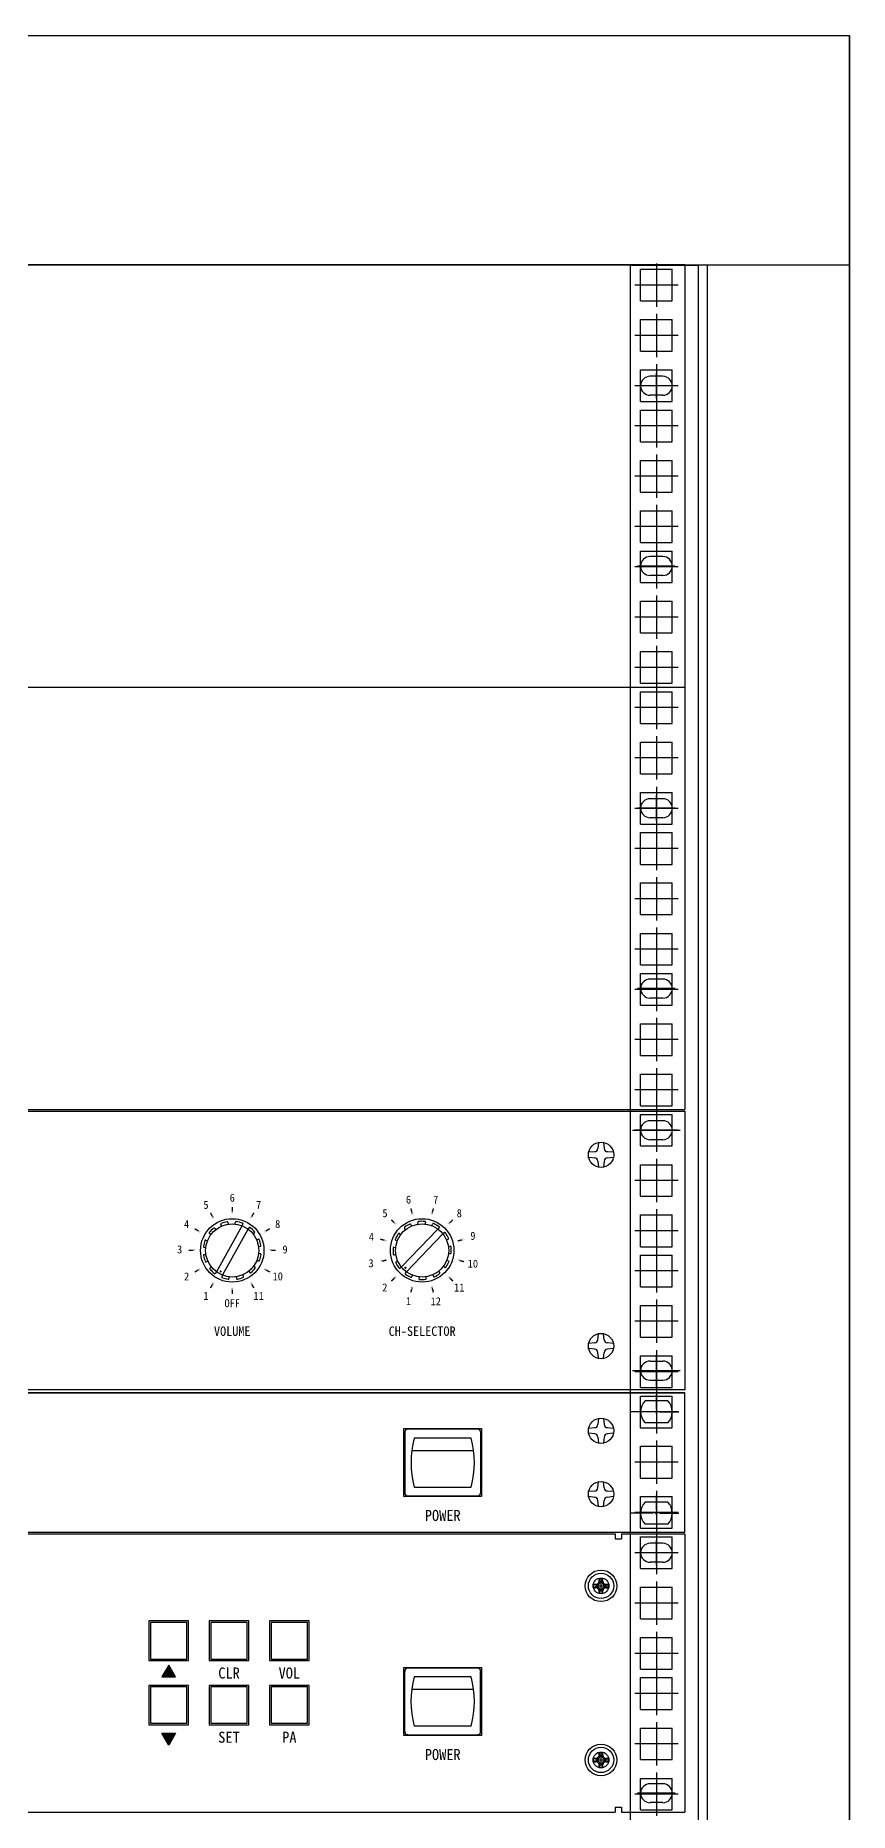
# Model space of a CAD drawing. Header units: millimetres. Extents: x 0 to 841, y 0 to 594.
# Drawn here: x 734.75 to 740.01, y 518.52 to 530 of the extents above; entities that cross this region are included whole.
import ezdxf
from ezdxf.enums import TextEntityAlignment as Align

# ---------------------------------------------------------------- set-up
doc = ezdxf.new("R2010")
doc.units = ezdxf.units.MM
doc.header["$LTSCALE"] = 10
doc.layers.add('LINE05', color=2, linetype='Continuous')
doc.layers.add('LINE06', color=9, linetype='Continuous')
doc.styles.get("Standard").update_dxf_attribs({"font": 'GulimChe.ttf'})

# ---------------------------------------------------------------- blocks, each defined once
blk = doc.blocks.new('sw-05')
at = {"color": 7}
for p, q in [((-12, 9.5), (-12, -9.5)), ((11, 10.5), (-11, 10.5)), ((9, 7.75), (-9, 7.75)), ((12, -9.5), (12, 9.5)), ((9.77, 3.75), (-9.77, 3.75)), ((-11, -10.5), (11, -10.5)), ((-9, -7.75), (9, -7.75))]:
    blk.add_line(p, q, dxfattribs=at)
for centre, radius, start, end in [((-11, 9.5), 1, 90, 180), ((20.53, 0), 30.53, 165.2952, 194.7048), ((-20.53, 0), 30.53, 345.2952, 14.7048), ((11, 9.5), 1, 0, 90), ((-11, -9.5), 1, 180, 270), ((11, -9.5), 1, 270, 0)]:
    blk.add_arc(centre, radius, start, end, dxfattribs=at)

msp = doc.modelspace()

# ---------------------------------------------------------------- hatches: boundary and pattern name
at = {"layer": 'LINE06'}
for points in [[(735.609, 519.468), (735.564, 519.392), (735.653, 519.392)], [(735.653, 519.027), (735.564, 519.027), (735.609, 518.95)]]:
    msp.add_hatch(color=256, dxfattribs=at).paths.add_polyline_path(points)

# ---------------------------------------------------------------- linework, layer by layer
at = {"layer": 'LINE05'}
for p, q in [((728.001, 529.999), (740.007, 529.999)), ((740.007, 529.999), (740.007, 486.022)), ((740.007, 529.999), (740.007, 486.022)), ((740.007, 486.022), (740.007, 529.999)), ((740.007, 528.516), (728.001, 528.516)), ((729.064, 528.519), (738.944, 528.519)), ((739.087, 528.516), (739.087, 487.556))]:
    msp.add_line(p, q, dxfattribs=at)
at = {"layer": 'LINE06'}
for p, q in [((738.593, 490.287), (738.593, 528.516)), ((738.593, 528.516), (739.031, 528.516)), ((738.657, 528.284), (738.657, 528.489)), ((738.657, 528.489), (738.862, 528.489)), ((738.76, 528.526), (738.76, 528.247)), ((738.862, 528.284), (738.862, 528.489)), ((738.944, 528.519), (738.944, 525.788)), ((739.031, 490.287), (739.031, 528.516)), ((738.9, 528.387), (738.62, 528.387)), ((738.657, 528.284), (738.862, 528.284)), ((738.657, 527.959), (738.657, 528.164)), ((738.657, 528.164), (738.862, 528.164)), ((738.76, 528.201), (738.76, 527.921)), ((738.862, 527.959), (738.862, 528.164)), ((738.9, 528.061), (738.62, 528.061)), ((738.657, 527.959), (738.862, 527.959)), ((738.657, 527.634), (738.657, 527.838)), ((738.657, 527.838), (738.862, 527.838)), ((738.801, 527.798), (738.719, 527.798)), ((738.76, 527.876), (738.76, 527.596)), ((738.76, 527.655), (738.76, 527.818)), ((738.862, 527.634), (738.862, 527.838)), ((738.9, 527.736), (738.62, 527.736)), ((738.882, 527.736), (738.637, 527.736)), ((738.657, 527.634), (738.862, 527.634)), ((738.657, 527.374), (738.657, 527.579)), ((738.657, 527.579), (738.862, 527.579)), ((738.801, 527.675), (738.719, 527.675)), ((738.76, 527.616), (738.76, 527.336)), ((738.862, 527.374), (738.862, 527.579)), ((738.9, 527.476), (738.62, 527.476)), ((738.657, 527.374), (738.862, 527.374)), ((738.657, 527.049), (738.657, 527.253)), ((738.657, 527.253), (738.862, 527.253)), ((738.76, 527.291), (738.76, 527.011)), ((738.862, 527.049), (738.862, 527.253)), ((738.9, 527.151), (738.62, 527.151)), ((738.657, 527.049), (738.862, 527.049)), ((738.657, 526.724), (738.657, 526.928)), ((738.657, 526.928), (738.862, 526.928)), ((738.76, 526.966), (738.76, 526.686)), ((738.862, 526.724), (738.862, 526.928)), ((738.9, 526.826), (738.62, 526.826)), ((738.657, 526.724), (738.862, 526.724)), ((738.657, 526.464), (738.657, 526.668)), ((738.657, 526.668), (738.862, 526.668)), ((738.76, 526.706), (738.76, 526.426)), ((738.76, 526.652), (738.76, 526.489)), ((738.862, 526.464), (738.862, 526.668)), ((738.9, 526.566), (738.62, 526.566)), ((738.882, 526.571), (738.637, 526.571)), ((738.801, 526.632), (738.719, 526.632)), ((738.657, 526.464), (738.862, 526.464)), ((738.801, 526.509), (738.719, 526.509)), ((738.657, 526.139), (738.657, 526.343)), ((738.657, 526.343), (738.862, 526.343)), ((738.76, 526.381), (738.76, 526.101)), ((738.862, 526.139), (738.862, 526.343)), ((738.9, 526.241), (738.62, 526.241)), ((738.657, 526.139), (738.862, 526.139)), ((738.657, 525.813), (738.657, 526.018)), ((738.657, 526.018), (738.862, 526.018)), ((738.76, 526.056), (738.76, 525.776)), ((738.862, 525.813), (738.862, 526.018)), ((738.9, 525.916), (738.62, 525.916)), ((729.064, 525.788), (738.944, 525.788)), ((729.064, 525.788), (738.944, 525.788)), ((738.657, 525.813), (738.862, 525.813)), ((738.657, 525.554), (738.657, 525.758)), ((738.657, 525.758), (738.862, 525.758)), ((738.76, 525.796), (738.76, 525.516)), ((738.862, 525.554), (738.862, 525.758)), ((738.944, 525.788), (738.944, 523.058)), ((738.9, 525.656), (738.62, 525.656)), ((738.657, 525.554), (738.862, 525.554)), ((738.657, 525.228), (738.657, 525.433)), ((738.657, 525.433), (738.862, 525.433)), ((738.76, 525.471), (738.76, 525.191)), ((738.862, 525.228), (738.862, 525.433)), ((738.9, 525.331), (738.62, 525.331)), ((738.657, 525.228), (738.862, 525.228)), ((738.657, 524.903), (738.657, 525.108)), ((738.657, 525.108), (738.862, 525.108)), ((738.801, 525.067), (738.719, 525.067)), ((738.76, 525.145), (738.76, 524.865)), ((738.76, 524.924), (738.76, 525.088)), ((738.862, 524.903), (738.862, 525.108)), ((738.9, 525.005), (738.62, 525.005)), ((738.882, 525.006), (738.637, 525.006)), ((738.801, 524.944), (738.719, 524.944)), ((738.657, 524.903), (738.862, 524.903)), ((738.657, 524.643), (738.657, 524.848)), ((738.657, 524.848), (738.862, 524.848)), ((738.76, 524.886), (738.76, 524.606)), ((738.862, 524.643), (738.862, 524.848)), ((738.9, 524.746), (738.62, 524.746)), ((738.657, 524.643), (738.862, 524.643)), ((738.657, 524.318), (738.657, 524.523)), ((738.657, 524.523), (738.862, 524.523)), ((738.76, 524.56), (738.76, 524.28)), ((738.862, 524.318), (738.862, 524.523)), ((738.9, 524.42), (738.62, 524.42)), ((738.657, 524.318), (738.862, 524.318)), ((738.76, 524.235), (738.76, 523.955)), ((738.657, 523.993), (738.657, 524.197)), ((738.657, 524.197), (738.862, 524.197)), ((738.862, 523.993), (738.862, 524.197)), ((738.9, 524.095), (738.62, 524.095)), ((738.657, 523.993), (738.862, 523.993)), ((738.657, 523.733), (738.657, 523.938)), ((738.657, 523.938), (738.862, 523.938)), ((738.801, 523.901), (738.719, 523.901)), ((738.76, 523.975), (738.76, 523.695)), ((738.76, 523.922), (738.76, 523.758)), ((738.862, 523.733), (738.862, 523.938)), ((738.9, 523.835), (738.62, 523.835)), ((738.882, 523.84), (738.637, 523.84)), ((738.801, 523.779), (738.719, 523.779)), ((738.657, 523.733), (738.862, 523.733)), ((738.657, 523.408), (738.657, 523.612)), ((738.657, 523.612), (738.862, 523.612)), ((738.76, 523.65), (738.76, 523.37)), ((738.862, 523.408), (738.862, 523.612)), ((738.9, 523.51), (738.62, 523.51)), ((738.657, 523.408), (738.862, 523.408)), ((738.76, 523.325), (738.76, 523.045)), ((738.657, 523.083), (738.657, 523.287)), ((738.657, 523.287), (738.862, 523.287)), ((738.862, 523.083), (738.862, 523.287)), ((738.9, 523.185), (738.62, 523.185)), ((729.064, 523.058), (738.944, 523.058)), ((729.064, 523.048), (738.944, 523.048)), ((738.657, 523.083), (738.862, 523.083)), ((738.657, 522.823), (738.657, 523.027)), ((738.657, 523.027), (738.862, 523.027)), ((738.719, 522.987), (738.801, 522.987)), ((738.76, 523.065), (738.76, 522.785)), ((738.76, 523.027), (738.76, 522.823)), ((738.862, 522.823), (738.862, 523.027)), ((738.944, 523.048), (738.944, 521.248)), ((738.606, 522.925), (738.913, 522.925)), ((738.9, 522.925), (738.62, 522.925)), ((738.719, 522.864), (738.801, 522.864)), ((738.361, 522.786), (738.322, 522.782)), ((738.361, 522.745), (738.322, 522.749)), ((738.385, 522.845), (738.381, 522.807)), ((738.418, 522.845), (738.422, 522.807)), ((738.481, 522.782), (738.443, 522.786)), ((738.481, 522.749), (738.443, 522.745)), ((738.657, 522.823), (738.862, 522.823)), ((738.381, 522.725), (738.385, 522.687)), ((738.422, 522.725), (738.418, 522.687)), ((738.657, 522.498), (738.657, 522.702)), ((738.657, 522.702), (738.862, 522.702)), ((738.76, 522.74), (738.76, 522.46)), ((738.862, 522.498), (738.862, 522.702)), ((738.9, 522.6), (738.62, 522.6)), ((738.657, 522.498), (738.862, 522.498)), ((738.76, 522.415), (738.76, 522.135)), ((735.905, 522.291), (735.912, 522.282)), ((736.082, 522.308), (735.917, 522.01)), ((735.95, 522.305), (735.945, 522.316)), ((735.956, 521.988), (736.121, 522.286)), ((735.991, 522.329), (735.993, 522.318)), ((736.038, 522.319), (736.039, 522.33)), ((736.087, 522.323), (736.082, 522.308)), ((736.128, 522.295), (736.121, 522.286)), ((737.348, 522.286), (737.112, 522.041)), ((737.139, 522.282), (737.132, 522.291)), ((737.173, 522.316), (737.177, 522.305)), ((737.22, 522.318), (737.219, 522.329)), ((737.267, 522.33), (737.265, 522.319)), ((737.309, 522.308), (737.313, 522.318)), ((737.358, 522.299), (737.348, 522.286)), ((738.657, 522.172), (738.657, 522.377)), ((738.657, 522.377), (738.862, 522.377)), ((738.862, 522.172), (738.862, 522.377)), ((735.837, 522.168), (735.848, 522.167)), ((735.848, 522.215), (735.859, 522.211)), ((735.88, 522.25), (735.871, 522.257)), ((736.153, 522.255), (736.162, 522.262)), ((736.176, 522.217), (736.187, 522.221)), ((736.189, 522.173), (736.2, 522.175)), ((737.064, 522.168), (737.075, 522.167)), ((737.075, 522.215), (737.086, 522.211)), ((737.099, 522.257), (737.108, 522.25)), ((737.144, 522.01), (737.38, 522.255)), ((737.389, 522.262), (737.38, 522.255)), ((737.403, 522.217), (737.414, 522.221)), ((737.416, 522.173), (737.427, 522.175)), ((738.9, 522.275), (738.62, 522.275)), ((738.657, 522.172), (738.862, 522.172)), ((735.838, 522.121), (735.849, 522.122)), ((735.851, 522.075), (735.861, 522.079)), ((736.179, 522.085), (736.189, 522.081)), ((736.189, 522.129), (736.201, 522.127)), ((737.065, 522.121), (737.076, 522.122)), ((737.078, 522.075), (737.088, 522.079)), ((737.406, 522.085), (737.417, 522.081)), ((737.417, 522.129), (737.428, 522.127)), ((738.657, 521.913), (738.657, 522.117)), ((738.657, 522.117), (738.862, 522.117)), ((738.76, 522.155), (738.76, 521.875)), ((738.862, 521.913), (738.862, 522.117)), ((735.875, 522.034), (735.884, 522.041)), ((735.917, 522.01), (735.91, 522.001)), ((735.956, 521.988), (735.952, 521.977)), ((735.998, 521.966), (735.999, 521.977)), ((736.044, 521.978), (736.046, 521.967)), ((736.092, 521.98), (736.087, 521.99)), ((736.126, 522.014), (736.133, 522.005)), ((736.166, 522.039), (736.157, 522.046)), ((737.112, 522.041), (737.103, 522.034)), ((737.144, 522.01), (737.137, 522.001)), ((737.179, 521.977), (737.183, 521.988)), ((737.227, 521.977), (737.225, 521.966)), ((737.273, 521.967), (737.272, 521.978)), ((737.315, 521.99), (737.319, 521.98)), ((737.36, 522.005), (737.353, 522.014)), ((737.384, 522.046), (737.393, 522.039)), ((738.9, 522.015), (738.62, 522.015)), ((738.657, 521.913), (738.862, 521.913)), ((738.76, 521.83), (738.76, 521.55)), ((738.657, 521.587), (738.657, 521.792)), ((738.657, 521.792), (738.862, 521.792)), ((738.862, 521.587), (738.862, 521.792)), ((738.381, 521.571), (738.385, 521.609)), ((738.422, 521.571), (738.418, 521.609)), ((738.9, 521.69), (738.62, 521.69)), ((738.361, 521.551), (738.322, 521.546)), ((738.361, 521.51), (738.322, 521.514)), ((738.385, 521.451), (738.381, 521.489)), ((738.418, 521.451), (738.422, 521.489)), ((738.481, 521.546), (738.443, 521.551)), ((738.481, 521.514), (738.443, 521.51)), ((738.657, 521.587), (738.862, 521.587)), ((738.76, 521.504), (738.76, 521.225)), ((738.606, 521.371), (738.913, 521.371)), ((738.9, 521.364), (738.62, 521.364)), ((738.657, 521.262), (738.657, 521.467)), ((738.657, 521.467), (738.862, 521.467)), ((738.719, 521.432), (738.801, 521.432)), ((738.76, 521.269), (738.76, 521.473)), ((738.862, 521.262), (738.862, 521.467)), ((738.657, 521.262), (738.862, 521.262)), ((738.719, 521.309), (738.801, 521.309)), ((738.944, 521.248), (729.064, 521.248)), ((738.944, 521.227), (729.064, 521.227)), ((729.064, 521.227), (738.944, 521.227)), ((738.657, 521.002), (738.657, 521.207)), ((738.657, 521.207), (738.862, 521.207)), ((738.833, 521.176), (738.687, 521.176)), ((738.76, 521.245), (738.76, 520.965)), ((738.76, 521.125), (738.76, 521.217)), ((738.862, 521.002), (738.862, 521.207)), ((738.944, 520.327), (738.944, 521.227)), ((738.385, 521.061), (738.381, 521.023)), ((738.418, 521.061), (738.422, 521.023)), ((738.739, 521.105), (738.595, 521.105)), ((738.9, 521.105), (738.62, 521.105)), ((738.833, 521.033), (738.687, 521.033)), ((738.77, 521.105), (738.749, 521.105)), ((738.76, 521.094), (738.76, 521.115)), ((738.76, 521.084), (738.76, 520.992)), ((738.78, 521.105), (738.905, 521.105)), ((738.361, 521.002), (738.322, 520.998)), ((738.361, 520.962), (738.322, 520.966)), ((738.381, 520.941), (738.385, 520.903)), ((738.422, 520.941), (738.418, 520.903)), ((738.481, 520.998), (738.443, 521.002)), ((738.481, 520.966), (738.443, 520.962)), ((738.657, 521.002), (738.862, 521.002)), ((738.76, 520.919), (738.76, 520.64)), ((738.657, 520.677), (738.657, 520.882)), ((738.657, 520.882), (738.862, 520.882)), ((738.862, 520.677), (738.862, 520.882)), ((738.9, 520.779), (738.62, 520.779)), ((738.657, 520.677), (738.862, 520.677)), ((738.361, 520.593), (738.322, 520.589)), ((738.381, 520.614), (738.385, 520.652)), ((738.422, 520.614), (738.418, 520.652)), ((738.481, 520.589), (738.443, 520.593)), ((738.76, 520.594), (738.76, 520.314)), ((738.76, 520.471), (738.76, 520.563)), ((738.361, 520.552), (738.322, 520.557)), ((738.385, 520.494), (738.381, 520.532)), ((738.418, 520.494), (738.422, 520.532)), ((738.481, 520.557), (738.443, 520.552)), ((738.739, 520.45), (738.595, 520.45)), ((738.9, 520.454), (738.62, 520.454)), ((738.657, 520.352), (738.657, 520.557)), ((738.657, 520.557), (738.862, 520.557)), ((738.833, 520.522), (738.687, 520.522)), ((738.77, 520.45), (738.749, 520.45)), ((738.76, 520.44), (738.76, 520.46)), ((738.78, 520.45), (738.905, 520.45)), ((738.862, 520.352), (738.862, 520.557)), ((738.657, 520.352), (738.862, 520.352)), ((738.833, 520.379), (738.687, 520.379)), ((738.76, 520.43), (738.76, 520.338)), ((738.76, 520.334), (738.76, 520.055)), ((729.064, 520.327), (738.944, 520.327)), ((729.514, 520.317), (738.494, 520.317)), ((738.494, 520.317), (738.494, 520.284)), ((738.494, 520.284), (738.535, 520.284)), ((738.535, 520.317), (738.535, 520.284)), ((738.535, 520.317), (738.944, 520.317)), ((738.657, 520.092), (738.657, 520.297)), ((738.657, 520.297), (738.862, 520.297)), ((738.801, 520.256), (738.719, 520.256)), ((738.76, 520.113), (738.76, 520.276)), ((738.862, 520.092), (738.862, 520.297)), ((738.944, 520.317), (738.944, 518.517)), ((738.9, 520.194), (738.62, 520.194)), ((738.882, 520.194), (738.637, 520.194)), ((738.801, 520.133), (738.719, 520.133)), ((738.355, 519.991), (738.371, 519.991)), ((738.355, 519.968), (738.355, 519.991)), ((738.371, 519.984), (738.355, 519.991)), ((738.39, 520.026), (738.413, 520.026)), ((738.39, 520.01), (738.39, 520.026)), ((738.397, 520.01), (738.39, 520.026)), ((738.406, 520.01), (738.397, 520.01)), ((738.402, 519.949), (738.402, 520.01)), ((738.406, 520.01), (738.413, 520.026)), ((738.413, 520.01), (738.413, 520.026)), ((738.432, 519.991), (738.448, 519.991)), ((738.432, 519.984), (738.448, 519.991)), ((738.448, 519.968), (738.448, 519.991)), ((738.657, 520.092), (738.862, 520.092)), ((738.76, 520.009), (738.76, 519.729)), ((738.371, 519.975), (738.355, 519.968)), ((738.355, 519.968), (738.371, 519.968)), ((738.371, 519.984), (738.371, 519.975)), ((738.371, 519.98), (738.432, 519.98)), ((738.39, 519.933), (738.39, 519.949)), ((738.397, 519.949), (738.39, 519.933)), ((738.39, 519.933), (738.413, 519.933)), ((738.406, 519.949), (738.397, 519.949)), ((738.406, 519.949), (738.413, 519.933)), ((738.413, 519.933), (738.413, 519.949)), ((738.432, 519.984), (738.432, 519.975)), ((738.432, 519.975), (738.448, 519.968)), ((738.432, 519.968), (738.448, 519.968)), ((738.657, 519.767), (738.657, 519.972)), ((738.657, 519.972), (738.862, 519.972)), ((738.862, 519.767), (738.862, 519.972)), ((738.9, 519.869), (738.62, 519.869)), ((738.657, 519.767), (738.862, 519.767)), ((738.657, 519.442), (738.657, 519.646)), ((738.657, 519.646), (738.862, 519.646)), ((738.76, 519.684), (738.76, 519.404)), ((738.862, 519.442), (738.862, 519.646)), ((738.9, 519.544), (738.62, 519.544)), ((737.133, 519.427), (737.133, 519.039)), ((737.604, 519.448), (737.154, 519.448)), ((737.624, 519.039), (737.624, 519.427)), ((738.657, 519.442), (738.862, 519.442)), ((738.76, 519.424), (738.76, 519.144)), ((737.579, 519.31), (737.179, 519.31)), ((737.563, 519.392), (737.195, 519.392)), ((738.657, 519.182), (738.657, 519.387)), ((738.657, 519.387), (738.862, 519.387)), ((738.862, 519.182), (738.862, 519.387)), ((738.9, 519.284), (738.62, 519.284)), ((738.657, 519.182), (738.862, 519.182)), ((737.195, 519.075), (737.563, 519.075)), ((738.76, 519.099), (738.76, 518.819)), ((737.154, 519.018), (737.604, 519.018)), ((738.9, 518.959), (738.62, 518.959)), ((738.657, 518.857), (738.657, 519.061)), ((738.657, 519.061), (738.862, 519.061)), ((738.862, 518.857), (738.862, 519.061)), ((738.355, 518.866), (738.371, 518.866)), ((738.355, 518.843), (738.355, 518.866)), ((738.371, 518.859), (738.355, 518.866)), ((738.371, 518.85), (738.355, 518.843)), ((738.355, 518.843), (738.371, 518.843)), ((738.371, 518.859), (738.371, 518.85)), ((738.371, 518.855), (738.432, 518.855)), ((738.39, 518.901), (738.413, 518.901)), ((738.39, 518.885), (738.39, 518.901)), ((738.397, 518.885), (738.39, 518.901)), ((738.406, 518.885), (738.397, 518.885)), ((738.402, 518.824), (738.402, 518.885)), ((738.406, 518.885), (738.413, 518.901)), ((738.413, 518.885), (738.413, 518.901)), ((738.432, 518.866), (738.448, 518.866)), ((738.432, 518.859), (738.448, 518.866)), ((738.432, 518.859), (738.432, 518.85)), ((738.432, 518.85), (738.448, 518.843)), ((738.432, 518.843), (738.448, 518.843)), ((738.448, 518.843), (738.448, 518.866)), ((738.657, 518.857), (738.862, 518.857)), ((738.39, 518.808), (738.39, 518.824)), ((738.397, 518.824), (738.39, 518.808)), ((738.39, 518.808), (738.413, 518.808)), ((738.406, 518.824), (738.397, 518.824)), ((738.406, 518.824), (738.413, 518.808)), ((738.413, 518.808), (738.413, 518.824)), ((738.657, 518.532), (738.657, 518.736)), ((738.657, 518.736), (738.862, 518.736)), ((738.76, 518.774), (738.76, 518.494)), ((738.862, 518.532), (738.862, 518.736)), ((738.9, 518.634), (738.62, 518.634)), ((738.882, 518.64), (738.637, 518.64)), ((738.801, 518.701), (738.719, 518.701)), ((738.76, 518.722), (738.76, 518.558)), ((729.514, 518.517), (738.494, 518.517)), ((738.494, 518.55), (738.494, 518.517)), ((738.494, 518.55), (738.535, 518.55)), ((738.535, 518.55), (738.535, 518.517)), ((738.535, 518.517), (738.944, 518.517)), ((738.657, 518.532), (738.862, 518.532)), ((738.801, 518.579), (738.719, 518.579))]:
    msp.add_line(p, q, dxfattribs=at)
at = {"layer": 'LINE06', "const_width": 0.00887}
for points in [[(736.019, 522.384), (736.019, 522.429)], [(737.185, 522.376), (737.173, 522.419)], [(737.307, 522.376), (737.319, 522.419)], [(735.814, 522.266), (735.776, 522.288)], [(735.9, 522.353), (735.878, 522.391)], [(736.137, 522.353), (736.159, 522.391)], [(736.223, 522.266), (736.262, 522.288)], [(737.079, 522.315), (737.047, 522.346)], [(737.413, 522.315), (737.445, 522.346)], [(737.018, 522.209), (736.975, 522.221)], [(737.518, 522.221), (737.476, 522.209)], [(737.518, 522.221), (737.476, 522.209)], [(737.518, 522.221), (737.476, 522.209)], [(737.518, 522.221), (737.476, 522.209)], [(737.518, 522.221), (737.476, 522.209)], [(737.518, 522.221), (737.476, 522.209)], [(737.518, 522.221), (737.476, 522.209)], [(737.518, 522.221), (737.476, 522.209)], [(735.782, 522.148), (735.738, 522.148)], [(736.255, 522.148), (736.299, 522.148)], [(736.974, 522.075), (737.016, 522.086)], [(736.974, 522.075), (737.016, 522.086)], [(736.974, 522.075), (737.016, 522.086)], [(736.974, 522.075), (737.016, 522.086)], [(736.974, 522.075), (737.016, 522.086)], [(736.974, 522.075), (737.016, 522.086)], [(736.974, 522.075), (737.016, 522.086)], [(736.974, 522.075), (737.016, 522.086)], [(737.474, 522.087), (737.517, 522.075)], [(735.814, 522.03), (735.776, 522.008)], [(735.9, 521.943), (735.878, 521.905)], [(736.137, 521.943), (736.159, 521.905)], [(736.223, 522.03), (736.262, 522.008)], [(737.079, 521.981), (737.047, 521.949)], [(737.413, 521.981), (737.445, 521.949)], [(736.019, 521.911), (736.019, 521.867)], [(737.185, 521.92), (737.173, 521.877)], [(737.307, 521.92), (737.319, 521.877)]]:
    msp.add_lwpolyline(points, close=True, dxfattribs=at)
at = {"layer": 'LINE06', "const_width": 0.00736}
for points in [[(735.946, 522.01, 1), (735.941, 522.014, 1)], [(737.14, 522.033, 1), (737.136, 522.039, 1)]]:
    msp.add_lwpolyline(points, format="xyb", close=True, dxfattribs=at)
at = {"layer": 'LINE06'}
for points in [[(737.128, 520.558), (737.128, 520.997), (737.629, 520.997), (737.629, 520.558)], [(737.128, 520.558), (737.128, 520.997), (737.629, 520.997), (737.629, 520.558)], [(735.481, 519.497), (735.736, 519.497), (735.736, 519.753), (735.481, 519.753)], [(735.481, 519.497), (735.736, 519.497), (735.736, 519.753), (735.481, 519.753)], [(735.491, 519.507), (735.726, 519.507), (735.726, 519.743), (735.491, 519.743)], [(735.87, 519.497), (736.126, 519.497), (736.126, 519.753), (735.87, 519.753)], [(735.87, 519.497), (736.126, 519.497), (736.126, 519.753), (735.87, 519.753)], [(735.881, 519.507), (736.116, 519.507), (736.116, 519.743), (735.881, 519.743)], [(736.26, 519.497), (736.516, 519.497), (736.516, 519.753), (736.26, 519.753)], [(736.26, 519.497), (736.516, 519.497), (736.516, 519.753), (736.26, 519.753)], [(736.27, 519.507), (736.506, 519.507), (736.506, 519.743), (736.27, 519.743)], [(735.609, 519.468), (735.564, 519.392), (735.653, 519.392)], [(737.128, 519.013), (737.128, 519.453), (737.629, 519.453), (737.629, 519.013)], [(737.128, 519.013), (737.128, 519.453), (737.629, 519.453), (737.629, 519.013)], [(735.481, 519.082), (735.736, 519.082), (735.736, 519.337), (735.481, 519.337)], [(735.481, 519.082), (735.736, 519.082), (735.736, 519.337), (735.481, 519.337)], [(735.491, 519.092), (735.726, 519.092), (735.726, 519.327), (735.491, 519.327)], [(735.87, 519.082), (736.126, 519.082), (736.126, 519.337), (735.87, 519.337)], [(735.87, 519.082), (736.126, 519.082), (736.126, 519.337), (735.87, 519.337)], [(735.881, 519.092), (736.116, 519.092), (736.116, 519.327), (735.881, 519.327)], [(736.26, 519.082), (736.516, 519.082), (736.516, 519.337), (736.26, 519.337)], [(736.26, 519.082), (736.516, 519.082), (736.516, 519.337), (736.26, 519.337)], [(736.27, 519.092), (736.506, 519.092), (736.506, 519.327), (736.27, 519.327)], [(735.609, 518.95), (735.564, 519.027), (735.653, 519.027)]]:
    msp.add_lwpolyline(points, close=True, dxfattribs=at)
for centre, radius in [((738.402, 522.766), 0.0818), ((736.019, 522.148), 0.205), ((736.019, 522.148), 0.172), ((737.246, 522.148), 0.205), ((737.246, 522.148), 0.172), ((738.402, 521.53), 0.0818), ((738.402, 520.982), 0.0818), ((738.402, 520.573), 0.0818), ((738.402, 519.98), 0.102), ((738.402, 519.98), 0.0818), ((738.402, 519.98), 0.0511), ((738.402, 518.855), 0.102), ((738.402, 518.855), 0.0818), ((738.402, 518.855), 0.0511)]:
    msp.add_circle(centre, radius, dxfattribs=at)
for centre, radius, start, end in [((738.719, 527.736), 0.0614, 90, 270), ((738.801, 527.736), 0.0614, 270, 90), ((738.719, 526.571), 0.0614, 90, 270), ((738.801, 526.571), 0.0614, 270, 90), ((738.719, 525.006), 0.0614, 90, 270), ((738.801, 525.006), 0.0614, 270, 90), ((738.719, 523.84), 0.0614, 90, 270), ((738.801, 523.84), 0.0614, 270, 90), ((738.719, 522.925), 0.0614, 90, 270), ((738.801, 522.925), 0.0614, 270, 90), ((738.361, 522.807), 0.0205, 270, 0), ((738.361, 522.725), 0.0205, 0, 90), ((738.443, 522.807), 0.0205, 180, 270), ((738.443, 522.725), 0.0205, 90, 180), ((736.019, 522.148), 0.188, 130.094, 142.0242), ((735.901, 522.288), 0.00491, 38.5591, 130.094), ((735.95, 522.318), 0.00491, 112.0242, 203.5591), ((736.019, 522.148), 0.188, 100.094, 112.0242), ((735.987, 522.328), 0.00491, 8.5591, 100.094), ((736.044, 522.329), 0.00491, 82.0242, 173.5591), ((736.019, 522.148), 0.188, 68.5591, 82.0242), ((736.131, 522.292), 0.00491, 52.0242, 143.5591), ((736.019, 522.148), 0.188, 40.094, 52.0242), ((737.136, 522.294), 0.00491, 127.0242, 218.5591), ((737.246, 522.148), 0.188, 115.094, 127.0242), ((737.168, 522.314), 0.00491, 23.5591, 115.094), ((737.224, 522.33), 0.00491, 97.0242, 188.5591), ((737.246, 522.148), 0.188, 85.094, 97.0242), ((737.262, 522.331), 0.00491, 353.5591, 85.094), ((737.318, 522.317), 0.00491, 67.0242, 158.5591), ((737.246, 522.148), 0.188, 53.5591, 67.0242), ((736.019, 522.148), 0.188, 160.094, 172.0242), ((735.837, 522.173), 0.00491, 172.0242, 263.5591), ((735.846, 522.21), 0.00491, 68.5591, 160.094), ((735.874, 522.261), 0.00491, 142.0242, 233.5591), ((736.159, 522.266), 0.00491, 308.5591, 40.094), ((736.189, 522.217), 0.00491, 22.0242, 113.5591), ((736.019, 522.148), 0.188, 10.094, 22.0242), ((736.199, 522.18), 0.00491, 278.5591, 10.094), ((737.063, 522.164), 0.00491, 83.5591, 175.094), ((737.077, 522.219), 0.00491, 157.0242, 248.5591), ((737.246, 522.148), 0.188, 145.094, 157.0242), ((737.096, 522.253), 0.00491, 53.5591, 145.094), ((737.392, 522.258), 0.00491, 37.0242, 128.5591), ((737.246, 522.148), 0.188, 25.094, 37.0242), ((737.412, 522.226), 0.00491, 293.5591, 25.094), ((737.428, 522.17), 0.00491, 7.0242, 98.5591), ((737.246, 522.148), 0.188, 355.094, 7.0242), ((735.838, 522.116), 0.00491, 98.5591, 190.094), ((736.019, 522.148), 0.188, 190.094, 202.0242), ((735.849, 522.079), 0.00491, 202.0242, 293.5591), ((736.191, 522.086), 0.00491, 248.5591, 340.094), ((736.019, 522.148), 0.188, 340.094, 352.0242), ((736.2, 522.122), 0.00491, 352.0242, 83.5591), ((737.246, 522.148), 0.188, 175.094, 187.0242), ((737.064, 522.125), 0.00491, 187.0242, 278.5591), ((737.08, 522.07), 0.00491, 113.5591, 205.094), ((737.246, 522.148), 0.188, 205.094, 217.0242), ((737.246, 522.148), 0.188, 325.094, 337.0242), ((737.415, 522.076), 0.00491, 337.0242, 68.5591), ((737.429, 522.132), 0.00491, 263.5591, 355.094), ((735.878, 522.03), 0.00491, 128.5591, 220.094), ((736.019, 522.148), 0.188, 220.094, 232.0242), ((735.906, 522.003), 0.00491, 232.0242, 323.5591), ((735.956, 521.976), 0.00491, 158.5591, 250.094), ((736.019, 522.148), 0.188, 250.094, 262.0242), ((735.993, 521.966), 0.00491, 262.0242, 353.5591), ((736.051, 521.967), 0.00491, 188.5591, 280.094), ((736.019, 522.148), 0.188, 280.094, 292.0242), ((736.087, 521.978), 0.00491, 292.0242, 23.5591), ((736.137, 522.008), 0.00491, 218.5591, 310.094), ((736.019, 522.148), 0.188, 310.094, 322.0242), ((736.163, 522.035), 0.00491, 322.0242, 53.5591), ((737.1, 522.038), 0.00491, 217.0242, 308.5591), ((737.141, 521.998), 0.00491, 143.5591, 235.094), ((737.246, 522.148), 0.188, 235.094, 247.0242), ((737.174, 521.979), 0.00491, 247.0242, 338.5591), ((737.23, 521.965), 0.00491, 173.5591, 265.094), ((737.246, 522.148), 0.188, 265.094, 277.0242), ((737.268, 521.966), 0.00491, 277.0242, 8.5591), ((737.324, 521.982), 0.00491, 203.5591, 295.094), ((737.246, 522.148), 0.188, 295.094, 307.0242), ((737.356, 522.002), 0.00491, 307.0242, 38.5591), ((737.396, 522.043), 0.00491, 233.5591, 325.094), ((738.361, 521.571), 0.0205, 270, 0), ((738.361, 521.489), 0.0205, 0, 90), ((738.443, 521.571), 0.0205, 180, 270), ((738.443, 521.489), 0.0205, 90, 180), ((738.719, 521.371), 0.0614, 90, 270), ((738.801, 521.371), 0.0614, 270, 90), ((738.76, 521.105), 0.102, 135.573, 224.427), ((738.76, 521.105), 0.102, 315.573, 44.427), ((738.361, 521.023), 0.0205, 270, 0), ((738.443, 521.023), 0.0205, 180, 270), ((738.361, 520.941), 0.0205, 0, 90), ((738.443, 520.941), 0.0205, 90, 180), ((738.361, 520.614), 0.0205, 270, 0), ((738.443, 520.614), 0.0205, 180, 270), ((738.361, 520.532), 0.0205, 0, 90), ((738.443, 520.532), 0.0205, 90, 180), ((738.76, 520.45), 0.102, 135.573, 224.427), ((738.76, 520.45), 0.102, 315.573, 44.427), ((738.719, 520.194), 0.0614, 90, 270), ((738.801, 520.194), 0.0614, 270, 90), ((738.371, 520.01), 0.0187, 270, 0), ((738.371, 520.01), 0.0257, 270, 0), ((738.432, 520.01), 0.0257, 180, 270), ((738.432, 520.01), 0.0187, 180, 270), ((738.371, 519.949), 0.0257, 0, 90), ((738.371, 519.949), 0.0187, 0, 90), ((738.432, 519.949), 0.0257, 90, 180), ((738.432, 519.949), 0.0187, 90, 180), ((737.154, 519.427), 0.0205, 90, 180), ((737.604, 519.427), 0.0205, 0, 90), ((737.799, 519.233), 0.625, 165.2952, 194.7048), ((736.959, 519.233), 0.625, 345.2952, 14.7048), ((737.154, 519.039), 0.0205, 180, 270), ((737.604, 519.039), 0.0205, 270, 0), ((738.371, 518.885), 0.0187, 270, 0), ((738.371, 518.885), 0.0257, 270, 0), ((738.371, 518.824), 0.0257, 0, 90), ((738.371, 518.824), 0.0187, 0, 90), ((738.432, 518.885), 0.0257, 180, 270), ((738.432, 518.824), 0.0257, 90, 180), ((738.432, 518.885), 0.0187, 180, 270), ((738.432, 518.824), 0.0187, 90, 180), ((738.719, 518.64), 0.0614, 90, 270), ((738.801, 518.64), 0.0614, 270, 90)]:
    msp.add_arc(centre, radius, start, end, dxfattribs=at)

# ---------------------------------------------------------------- block references
at = {"layer": 'LINE06', "xscale": 0.02045454545452685, "yscale": 0.02045454545452685, "zscale": 0.02045454545452685}
msp.add_blockref('sw-05', (737.379, 520.777), dxfattribs=at)

# ---------------------------------------------------------------- texts
at = {"layer": 'LINE06'}
for s, height, p in [('6', 0.0517, (736.019, 522.488)), ('5', 0.0517, (735.849, 522.442)), ('7', 0.0517, (736.189, 522.442)), ('5', 0.0517, (737.006, 522.388)), ('6', 0.0517, (737.158, 522.476)), ('7', 0.0517, (737.334, 522.476)), ('8', 0.0517, (737.486, 522.388)), ('4', 0.0517, (735.724, 522.318)), ('8', 0.0517, (736.313, 522.318)), ('3', 0.0517, (735.679, 522.154)), ('9', 0.0517, (736.36, 522.154)), ('4', 0.0517, (736.918, 522.236)), ('9', 0.0517, (737.574, 522.242)), ('3', 0.0517, (736.916, 522.065)), ('10', 0.0517, (737.574, 522.062)), ('2', 0.0517, (735.724, 521.98)), ('10', 0.0517, (736.313, 521.98)), ('1', 0.0517, (735.849, 521.854)), ('OFF', 0.0517, (736.019, 521.807)), ('11', 0.0517, (736.189, 521.854)), ('2', 0.0517, (737.005, 521.909)), ('1', 0.0517, (737.158, 521.82)), ('12', 0.0517, (737.334, 521.819)), ('11', 0.0517, (737.486, 521.908)), ('CH-SELECTOR', 0.06085, (737.246, 521.626))]:
    msp.add_text(s, height=height, dxfattribs=at).set_placement(p, align=Align.MIDDLE)
for s, height, p in [('VOLUME', 0.0609, (736.019, 521.626)), ('POWER', 0.0716, (737.379, 520.435)), ('CLR', 0.0716, (735.998, 519.417)), ('VOL', 0.0716, (736.388, 519.417)), ('SET', 0.0716, (735.998, 519.002)), ('PA', 0.0716, (736.388, 519.002)), ('POWER', 0.0716, (737.379, 518.89))]:
    msp.add_text(s, height=height, dxfattribs=at).set_placement(p, align=Align.MIDDLE_CENTER)

doc.saveas('drawing.dxf')
